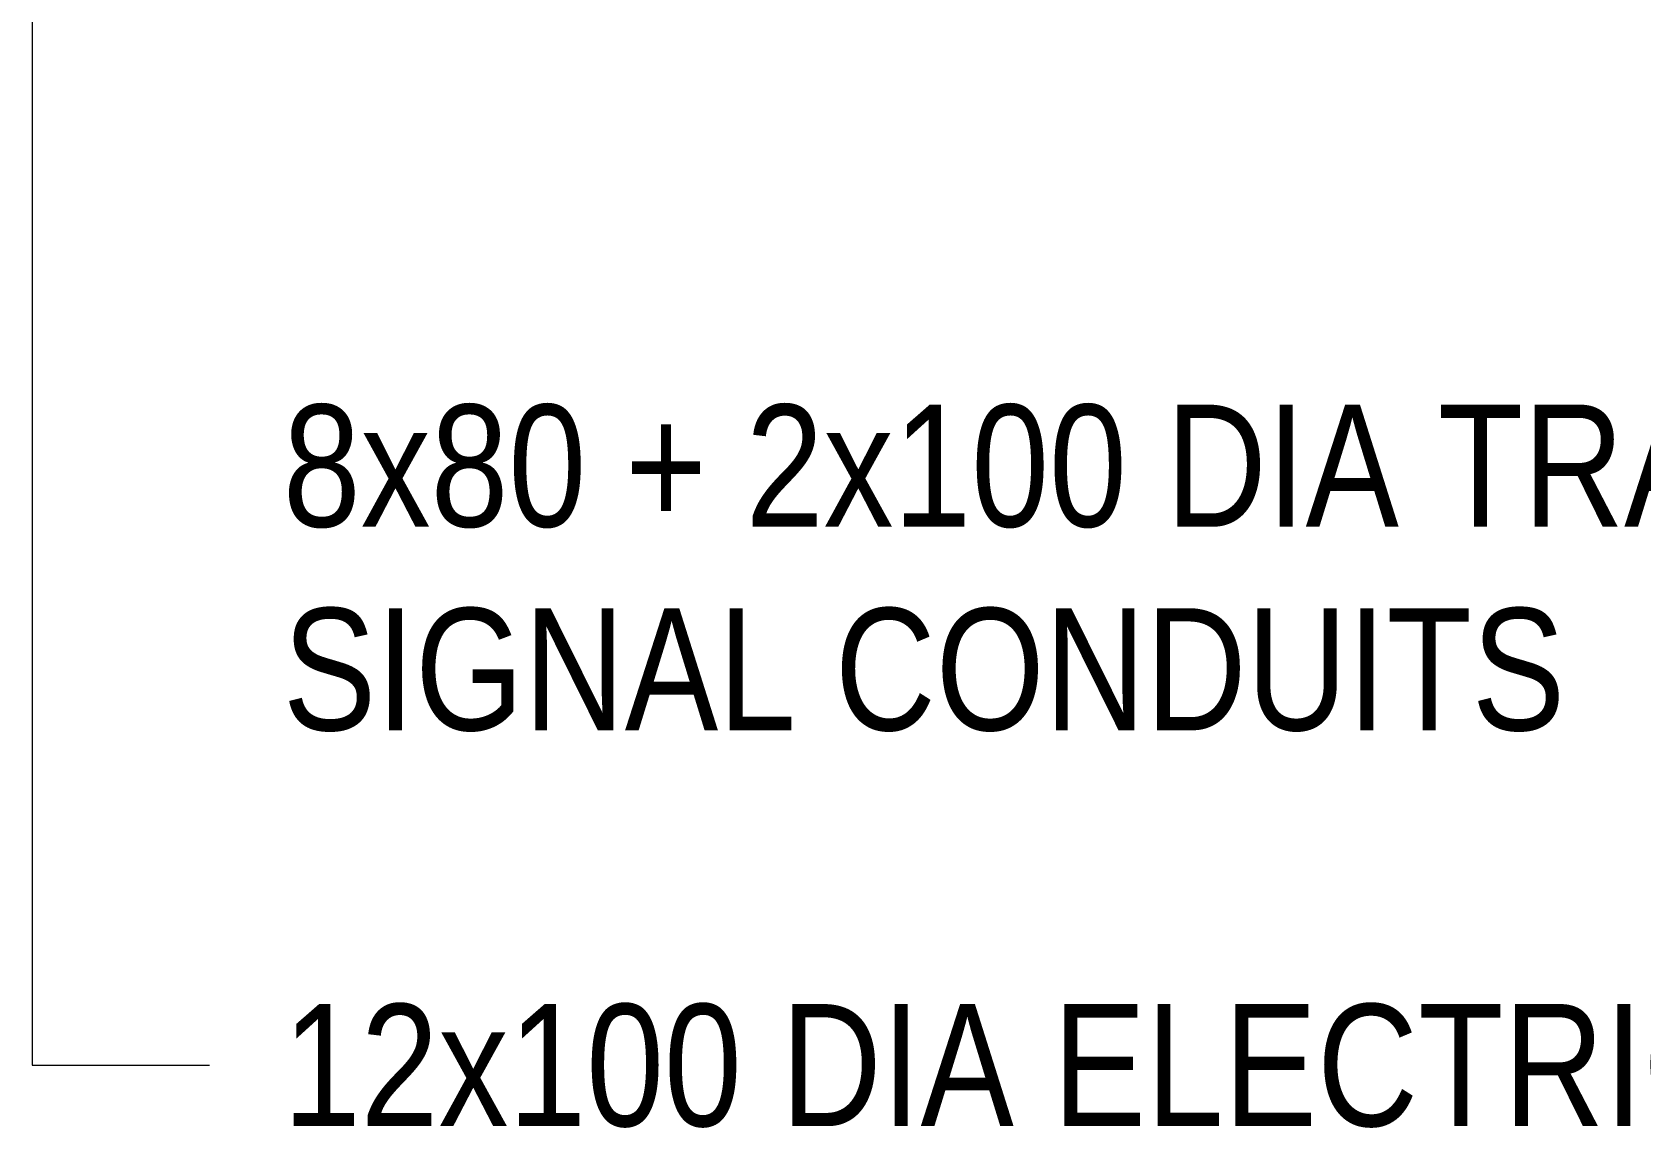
# Model space of a CAD drawing. Header units: metres. Extents: x -353 to -169, y 1 to 28.
# Drawn here: x -236.626 to -234.979, y 18.649 to 19.771 of the extents above; entities that cross this region are included whole.
import ezdxf

# ---------------------------------------------------------------- set-up
doc = ezdxf.new("R2010")
doc.units = ezdxf.units.M
doc.layers.add('G-ANNO-TEXT', color=7, linetype='Continuous', lineweight=9)
doc.styles.add('Arial Narrow_5', font='ARIALN.TTF', dxfattribs={"height": 0.125})

msp = doc.modelspace()

# ---------------------------------------------------------------- linework, layer by layer
at = {"layer": 'G-ANNO-TEXT'}
for p, q in [((-236.6255, 20.059), (-236.6255, 18.7132)), ((-236.6255, 18.7132), (-236.4439, 18.7132))]:
    msp.add_line(p, q, dxfattribs=at)

# ---------------------------------------------------------------- texts
at = {"layer": 'G-ANNO-TEXT', "char_height": 0.125, "attachment_point": 1, "style": 'Arial Narrow_5', "bg_fill": 3, "box_fill_scale": 1, "bg_fill_color": 256, "bg_fill_transparency": 0}
for s, insert in [('8x80 + 2x100 DIA TRAFFIC', (-236.3689, 19.3894)), ('SIGNAL CONDUITS ', (-236.3689, 19.181))]:
    msp.add_mtext(s, dxfattribs=dict(at, insert=insert))
at = {"layer": 'G-ANNO-TEXT', "insert": (-236.3689, 18.7757), "char_height": 0.125, "attachment_point": 1, "style": 'Arial Narrow_5', "bg_fill": 3, "box_fill_scale": 1, "bg_fill_color": 256, "bg_fill_true_color": 13158600, "bg_fill_transparency": 0}
msp.add_mtext('12x100 DIA ELECTRICAL', dxfattribs=at)

doc.saveas('drawing.dxf')
